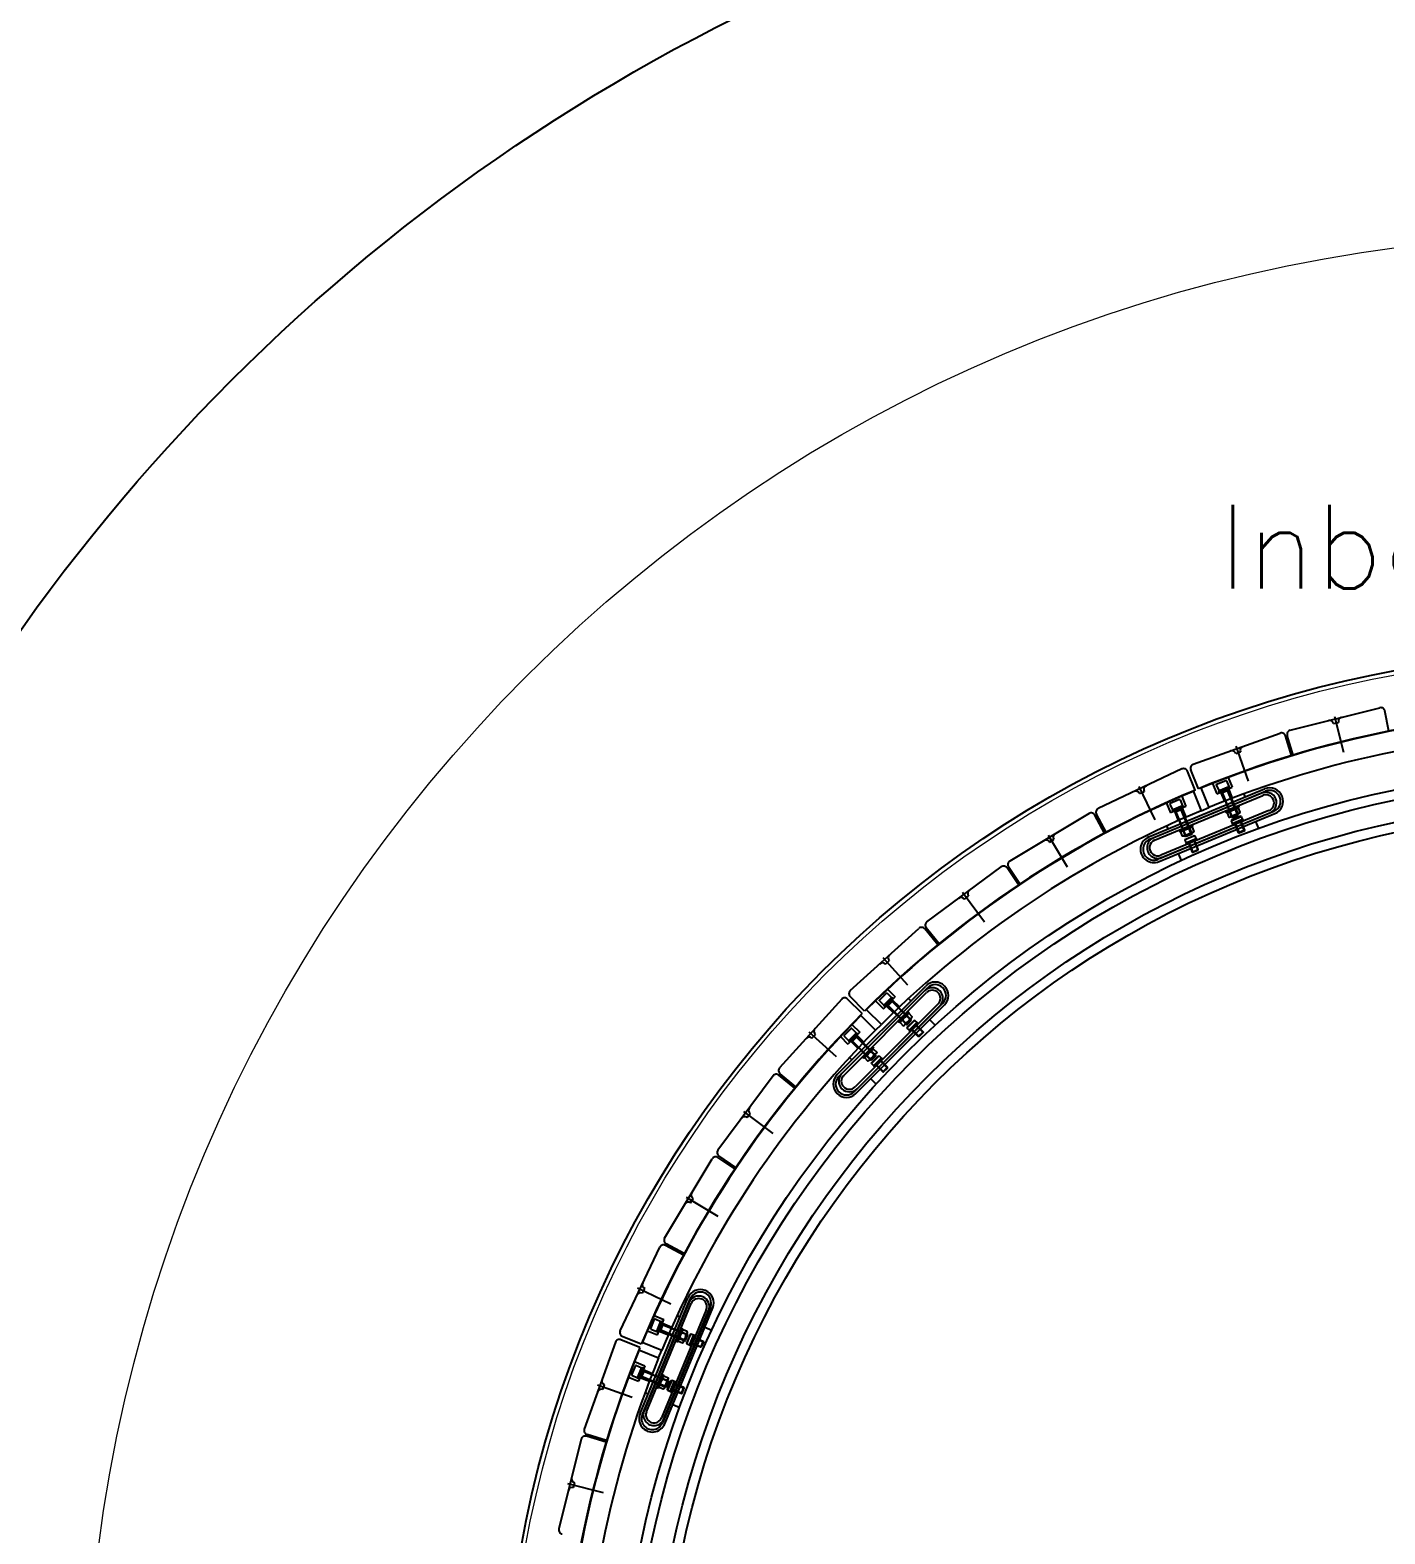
# Model space of a CAD drawing. Header units: millimetres. Extents: x -4562 to 17216, y -5211 to 6025.
# Drawn here: x -1867 to -246, y 246 to 2045 of the extents above; entities that cross this region are included whole.
import ezdxf
from ezdxf.lldxf.tags import DXFTag

# ---------------------------------------------------------------- set-up
doc = ezdxf.new("R2010")
doc.units = ezdxf.units.MM
for name, color, linetype in [('C', 1, 'CENTER'), ('D', 6, 'HIDDEN'), ('VV', 4, 'PHANTOM'), ('도면층7', 7, 'Continuous')]:
    doc.layers.add(name, color=color, linetype=linetype)
doc.styles.add('s', font='romans.shx', dxfattribs={"width": 0.75, "oblique": 10, "bigfont": 'whgtxt.shx'})
doc.styles.get("Standard").update_dxf_attribs({"font": 'txt.shx', "bigfont": 'whgtxt.shx'})
tags = doc.linetypes.add('CENTER', pattern=[50.8, 31.75, -6.35, 6.35, -6.35]).pattern_tags.tags
tags[10:11] = [DXFTag(74, 4), DXFTag(75, 0), DXFTag(340, '0'), DXFTag(46, 1.0), DXFTag(50, 0.0), DXFTag(44, 0.0), DXFTag(45, 0.0)]
tags[8:9] = [DXFTag(74, 4), DXFTag(75, 0), DXFTag(340, '0'), DXFTag(46, 1.0), DXFTag(50, 0.0), DXFTag(44, 0.0), DXFTag(45, 0.0)]
tags[6:7] = [DXFTag(74, 4), DXFTag(75, 0), DXFTag(340, '0'), DXFTag(46, 1.0), DXFTag(50, 0.0), DXFTag(44, 0.0), DXFTag(45, 0.0)]
tags[4:5] = [DXFTag(74, 4), DXFTag(75, 0), DXFTag(340, '0'), DXFTag(46, 1.0), DXFTag(50, 0.0), DXFTag(44, 0.0), DXFTag(45, 0.0)]
tags = doc.linetypes.add('HIDDEN', pattern=[3, 2, -1]).pattern_tags.tags
tags[6:7] = [DXFTag(74, 4), DXFTag(75, 0), DXFTag(340, '0'), DXFTag(46, 1.0), DXFTag(50, 0.0), DXFTag(44, 0.0), DXFTag(45, 0.0)]
tags[4:5] = [DXFTag(74, 4), DXFTag(75, 0), DXFTag(340, '0'), DXFTag(46, 1.0), DXFTag(50, 0.0), DXFTag(44, 0.0), DXFTag(45, 0.0)]
tags = doc.linetypes.add('PHANTOM', pattern=[17.5, 10, -1.5, 1.5, -1.5, 1.5, -1.5]).pattern_tags.tags
tags[14:15] = [DXFTag(74, 4), DXFTag(75, 0), DXFTag(340, '0'), DXFTag(46, 1.0), DXFTag(50, 0.0), DXFTag(44, 0.0), DXFTag(45, 0.0)]
tags[12:13] = [DXFTag(74, 4), DXFTag(75, 0), DXFTag(340, '0'), DXFTag(46, 1.0), DXFTag(50, 0.0), DXFTag(44, 0.0), DXFTag(45, 0.0)]
tags[10:11] = [DXFTag(74, 4), DXFTag(75, 0), DXFTag(340, '0'), DXFTag(46, 1.0), DXFTag(50, 0.0), DXFTag(44, 0.0), DXFTag(45, 0.0)]
tags[8:9] = [DXFTag(74, 4), DXFTag(75, 0), DXFTag(340, '0'), DXFTag(46, 1.0), DXFTag(50, 0.0), DXFTag(44, 0.0), DXFTag(45, 0.0)]
tags[6:7] = [DXFTag(74, 4), DXFTag(75, 0), DXFTag(340, '0'), DXFTag(46, 1.0), DXFTag(50, 0.0), DXFTag(44, 0.0), DXFTag(45, 0.0)]
tags[4:5] = [DXFTag(74, 4), DXFTag(75, 0), DXFTag(340, '0'), DXFTag(46, 1.0), DXFTag(50, 0.0), DXFTag(44, 0.0), DXFTag(45, 0.0)]
doc.dimstyles.new('AM_ISO$2', dxfattribs={"dimtxt": 3, "dimasz": 2.5, "dimexe": 1, "dimexo": 1, "dimgap": 1, "dimtad": 1, "dimdsep": 46, "dimtxsty": 's', "dimcen": 0, "dimclrd": 4, "dimclre": 4, "dimclrt": 3, "dimazin": 2, "dimtp": 0.1, "dimtm": 0.1, "dimtfac": 0.71, "dimtmove": 0, "dimatfit": 3, "dimfxl": 1, "dimlwd": 25, "dimlwe": 25, "dimarcsym": 0})

# ---------------------------------------------------------------- blocks, each defined once
blk = doc.blocks.new('*D153')
at = {"layer": 'D', "color": 4, "lineweight": 25}
blk.add_line((13177.5, 3545.3), (13817.5, 3782), dxfattribs=at)
blk.add_arc((3714.3, 44.7), 10737.3, 20.76691, 23.83309, dxfattribs=at)
at = {"layer": 'D', "color": 4}
for points in [[(13522.7, 4377.5), (13549.3, 4389.4), (13500.3, 4463.3)], [(13767.7, 3857), (13740.3, 3846.7), (13784.7, 3769.9)]]:
    blk.add_solid(points, dxfattribs=at)
at = {"layer": 'Defpoints', "color": 0}
for p in [(14488.2, 4909.4), (13695.3, 4003.2), (13144.6, 3533.1), (603, -1106.1), (-1447.7, -2286)]:
    blk.add_point(p, dxfattribs=at)
at = {"layer": 'D', "color": 3, "insert": (13729.5, 4152.3), "char_height": 105, "attachment_point": 5, "rotation": 292.3, "style": 's'}
blk.add_mtext('4°', dxfattribs=at)
blk = doc.blocks.new('*D154')
at = {"layer": 'D', "color": 4, "lineweight": 25}
blk.add_line((12598, 4828.1), (13199.3, 5151.9), dxfattribs=at)
blk.add_arc((3714.3, 44.7), 10737.5, 24.7669, 27.8331, dxfattribs=at)
at = {"layer": 'D', "color": 4}
for points in [[(13196.7, 5051.2), (13222.5, 5064.9), (13168.4, 5135.3)], [(13477.5, 4549.1), (13450.9, 4536.9), (13500.5, 4463.4)]]:
    blk.add_solid(points, dxfattribs=at)
at = {"layer": 'Defpoints', "color": 0}
for p in [(14488.2, 4909.4), (12567.2, 4811.5), (13395, 4689.9), (-1447.7, -2286), (-1128.2, -2562.7)]:
    blk.add_point(p, dxfattribs=at)
at = {"layer": 'D', "color": 3, "insert": (13418.8, 4841), "char_height": 105, "attachment_point": 5, "rotation": 296.3, "style": 's'}
blk.add_mtext('4°', dxfattribs=at)

msp = doc.modelspace()

# ---------------------------------------------------------------- linework, layer by layer
at = {"layer": 'C'}
for radius in [2300, 1300]:
    msp.add_circle((0, 0), radius, dxfattribs=at)
at = {"layer": 'VV', "color": 4}
for p, q in [((-359.372, 1207.664), (-251.813, 1234.581)), ((-241.112, 1206.646), (-245.91, 1230.662)), ((-475.504, 1166.832), (-371.085, 1204.116)), ((-357.709, 1177.359), (-364.828, 1200.792)), ((-355.654, 1177.982), (-362.732, 1201.426)), ((-488.843, 1161.307), (-589.042, 1113.835)), ((-472.875, 1136.01), (-482.287, 1158.62)), ((-468.907, 1137.654), (-478.24, 1160.296)), ((-528.511, 1079.954), (-389.929, 1137.357)), ((-475.507, 1134.911), (-465.749, 1111.352)), ((-466.269, 1138.738), (-456.51, 1115.179)), ((-424.842, 1114.507), (-421.099, 1116.706)), ((-421.463, 1117.584), (-420.506, 1115.274)), ((-421.099, 1116.706), (-420.87, 1116.152)), ((-413.026, 1127.79), (-414.542, 1131.45)), ((-599.833, 1108.061), (-694.922, 1051.039)), ((-581.474, 1084.444), (-593.047, 1106.027)), ((-579.58, 1085.457), (-591.115, 1107.06)), ((-516.265, 1050.39), (-377.683, 1107.793)), ((-465.753, 1111.361), (-456.514, 1115.188)), ((-436.799, 1111.232), (-435.843, 1108.922)), ((-436.436, 1110.354), (-436.206, 1109.8)), ((-436.206, 1109.8), (-432.463, 1111.999)), ((-435.843, 1108.922), (-420.506, 1115.274)), ((-422.974, 1114.252), (-433.375, 1109.944)), ((-432.463, 1111.999), (-432.233, 1111.445)), ((-432.233, 1111.445), (-428.768, 1113.53)), ((-429.376, 1105.193), (-431.419, 1110.126)), ((-420.486, 1108.247), (-430.888, 1103.939)), ((-429.932, 1099.356), (-417.921, 1104.331)), ((-429.661, 1100.009), (-429.932, 1099.356)), ((-429.932, 1099.356), (-428.592, 1096.122)), ((-418.575, 1104.601), (-429.661, 1100.009)), ((-428.982, 1103.596), (-421.591, 1106.657)), ((-428.982, 1103.596), (-428.165, 1103.257)), ((-428.823, 1096.026), (-416.351, 1101.193)), ((-428.768, 1113.53), (-428.538, 1112.976)), ((-428.538, 1112.976), (-425.072, 1115.061)), ((-428.165, 1103.257), (-421.929, 1105.84)), ((-425.69, 1095.647), (-422.224, 1097.732)), ((-425.072, 1115.061), (-424.842, 1114.507)), ((-422.442, 1108.065), (-424.485, 1112.998)), ((-422.224, 1097.732), (-421.994, 1097.178)), ((-421.994, 1097.178), (-418.528, 1099.263)), ((-421.929, 1105.84), (-421.591, 1106.657)), ((-417.921, 1104.331), (-418.575, 1104.601)), ((-418.528, 1099.263), (-418.299, 1098.708)), ((-418.299, 1098.708), (-415.916, 1100.142)), ((-417.921, 1104.331), (-416.582, 1101.097)), ((-416.351, 1101.193), (-415.394, 1098.883)), ((-400.78, 1098.225), (-397.306, 1089.838)), ((-505.414, 1089.521), (-506.93, 1093.182)), ((-492.232, 1088.271), (-491.275, 1085.961)), ((-491.869, 1087.393), (-491.639, 1086.839)), ((-491.639, 1086.839), (-487.896, 1089.038)), ((-491.275, 1085.961), (-475.939, 1092.313)), ((-488.808, 1086.983), (-478.406, 1091.291)), ((-487.896, 1089.038), (-487.666, 1088.484)), ((-487.666, 1088.484), (-484.2, 1090.569)), ((-484.809, 1082.232), (-486.852, 1087.165)), ((-486.32, 1080.978), (-475.919, 1085.286)), ((-473.354, 1081.37), (-485.365, 1076.395)), ((-485.094, 1077.048), (-474.007, 1081.64)), ((-477.024, 1083.696), (-484.415, 1080.635)), ((-483.598, 1080.296), (-484.415, 1080.635)), ((-484.2, 1090.569), (-483.971, 1090.015)), ((-483.971, 1090.015), (-480.505, 1092.1)), ((-477.362, 1082.879), (-483.598, 1080.296)), ((-480.505, 1092.1), (-480.275, 1091.546)), ((-480.275, 1091.546), (-476.532, 1093.745)), ((-477.875, 1085.104), (-479.918, 1090.037)), ((-477.024, 1083.696), (-477.362, 1082.879)), ((-476.896, 1094.623), (-475.939, 1092.313)), ((-476.532, 1093.745), (-476.303, 1093.191)), ((-474.007, 1081.64), (-473.354, 1081.37)), ((-473.354, 1081.37), (-472.015, 1078.136)), ((-428.823, 1096.026), (-427.867, 1093.717)), ((-428.381, 1094.958), (-425.919, 1096.201)), ((-425.919, 1096.201), (-425.69, 1095.647)), ((-485.365, 1076.395), (-485.094, 1077.048)), ((-485.365, 1076.395), (-484.025, 1073.161)), ((-484.256, 1073.065), (-471.784, 1078.232)), ((-484.256, 1073.065), (-483.299, 1070.756)), ((-483.814, 1071.997), (-481.352, 1073.24)), ((-481.352, 1073.24), (-481.122, 1072.686)), ((-481.122, 1072.686), (-477.656, 1074.771)), ((-477.656, 1074.771), (-477.427, 1074.217)), ((-477.427, 1074.217), (-473.961, 1076.302)), ((-473.961, 1076.302), (-473.731, 1075.747)), ((-473.731, 1075.747), (-471.348, 1077.181)), ((-471.784, 1078.232), (-470.827, 1075.922)), ((-794.169, 978.21), (-705.098, 1044.24)), ((-682.736, 1023.72), (-696.324, 1044.094)), ((-493.168, 1059.957), (-489.694, 1051.57)), ((-684.522, 1022.526), (-698.145, 1042.877)), ((-885.835, 896.045), (-803.633, 970.45)), ((-781.036, 950.849), (-796.58, 969.773)), ((-779.375, 952.21), (-794.887, 971.162)), ((-901.561, 795.495), (-795.495, 901.561)), ((-896.045, 885.835), (-970.45, 803.633)), ((-871.612, 868.575), (-888.959, 885.862)), ((-868.575, 871.612), (-885.862, 888.959)), ((-813.173, 883.883), (-815.975, 886.685)), ((-878.934, 772.868), (-772.868, 878.934)), ((-873.623, 866.552), (-855.592, 848.521)), ((-866.552, 873.623), (-848.521, 855.592)), ((-827.032, 857.721), (-815.294, 869.458)), ((-817.183, 867.57), (-825.144, 859.609)), ((-824.663, 861.433), (-822.259, 864.686)), ((-822.259, 864.686), (-821.835, 864.261)), ((-821.835, 864.261), (-819.431, 867.514)), ((-819.431, 867.514), (-819.006, 867.09)), ((-819.006, 867.09), (-816.39, 870.555)), ((-814.324, 862.057), (-818.099, 865.833)), ((-817.062, 871.226), (-815.294, 869.458)), ((-816.39, 870.555), (-815.966, 870.13)), ((-855.599, 848.528), (-848.528, 855.599)), ((-828.8, 859.488), (-827.032, 857.721)), ((-828.128, 858.817), (-827.704, 858.392)), ((-827.704, 858.392), (-825.088, 861.857)), ((-825.088, 861.857), (-824.663, 861.433)), ((-819.631, 856.75), (-823.406, 860.525)), ((-812.586, 862.974), (-820.547, 855.013)), ((-818.655, 855.425), (-812.999, 861.082)), ((-818.655, 855.425), (-817.772, 855.425)), ((-817.91, 851.144), (-808.718, 860.337)), ((-809.425, 860.337), (-817.91, 851.852)), ((-817.91, 851.852), (-817.91, 851.144)), ((-817.91, 851.144), (-815.436, 848.67)), ((-817.772, 855.425), (-812.999, 860.198)), ((-815.612, 848.493), (-806.066, 858.039)), ((-815.612, 848.493), (-813.845, 846.725)), ((-814.795, 847.675), (-812.996, 849.766)), ((-812.999, 860.198), (-812.999, 861.082)), ((-812.996, 849.766), (-812.572, 849.341)), ((-812.572, 849.341), (-810.168, 852.594)), ((-810.168, 852.594), (-809.743, 852.17)), ((-809.743, 852.17), (-807.339, 855.422)), ((-808.718, 860.337), (-809.425, 860.337)), ((-808.718, 860.337), (-806.243, 857.862)), ((-807.339, 855.422), (-806.915, 854.998)), ((-806.915, 854.998), (-805.262, 857.234)), ((-806.066, 858.039), (-804.299, 856.271)), ((-790.545, 861.256), (-784.126, 854.837)), ((-861.433, 824.663), (-858.817, 828.128)), ((-859.488, 828.8), (-857.721, 827.032)), ((-858.817, 828.128), (-858.392, 827.704)), ((-883.883, 813.173), (-886.685, 815.975)), ((-871.226, 817.062), (-869.458, 815.294)), ((-870.555, 816.39), (-870.13, 815.966)), ((-870.13, 815.966), (-867.514, 819.431)), ((-869.458, 815.294), (-857.721, 827.032)), ((-867.57, 817.183), (-859.609, 825.144)), ((-867.514, 819.431), (-867.09, 819.006)), ((-867.09, 819.006), (-864.686, 822.259)), ((-862.057, 814.324), (-865.833, 818.099)), ((-864.686, 822.259), (-864.261, 821.835)), ((-864.261, 821.835), (-861.857, 825.088)), ((-862.974, 812.586), (-855.013, 820.547)), ((-861.857, 825.088), (-861.433, 824.663)), ((-855.425, 818.655), (-861.082, 812.999)), ((-860.198, 812.999), (-861.082, 812.999)), ((-856.75, 819.631), (-860.525, 823.406)), ((-851.144, 817.91), (-860.337, 808.718)), ((-860.337, 809.425), (-851.852, 817.91)), ((-855.425, 817.772), (-860.198, 812.999)), ((-858.039, 806.066), (-848.493, 815.612)), ((-855.425, 818.655), (-855.425, 817.772)), ((-854.998, 806.915), (-852.594, 810.168)), ((-852.594, 810.168), (-852.17, 809.743)), ((-852.17, 809.743), (-849.766, 812.996)), ((-851.852, 817.91), (-851.144, 817.91)), ((-851.144, 817.91), (-848.67, 815.436)), ((-849.766, 812.996), (-849.341, 812.572)), ((-849.341, 812.572), (-847.688, 814.808)), ((-848.493, 815.612), (-846.725, 813.845)), ((-978.21, 794.169), (-1044.24, 705.098)), ((-952.21, 779.375), (-971.162, 794.887)), ((-950.849, 781.036), (-969.773, 796.58)), ((-860.337, 808.718), (-860.337, 809.425)), ((-860.337, 808.718), (-857.862, 806.243)), ((-858.039, 806.066), (-856.271, 804.299)), ((-857.221, 805.249), (-855.422, 807.339)), ((-855.422, 807.339), (-854.998, 806.915)), ((-861.256, 790.545), (-854.837, 784.126)), ((-1108.061, 599.833), (-1051.039, 694.922)), ((-1023.72, 682.736), (-1044.094, 696.324)), ((-1022.526, 684.522), (-1042.877, 698.145)), ((-1161.307, 488.843), (-1113.835, 589.042)), ((-1085.457, 579.58), (-1107.06, 591.115)), ((-1084.444, 581.474), (-1106.027, 593.047)), ((-1137.357, 389.929), (-1079.954, 528.511)), ((-1107.793, 377.683), (-1050.39, 516.265)), ((-1089.521, 505.414), (-1093.182, 506.93)), ((-1092.313, 475.939), (-1085.961, 491.275)), ((-1086.983, 488.808), (-1091.291, 478.406)), ((-1090.015, 483.971), (-1089.038, 487.896)), ((-1089.038, 487.896), (-1088.484, 487.666)), ((-1088.484, 487.666), (-1087.393, 491.869)), ((-1088.271, 492.232), (-1085.961, 491.275)), ((-1087.393, 491.869), (-1086.839, 491.639)), ((-1082.232, 484.809), (-1087.165, 486.852)), ((-1080.978, 486.32), (-1085.286, 475.919)), ((-1059.957, 493.168), (-1051.57, 489.694)), ((-1166.832, 475.504), (-1204.116, 371.085)), ((-1137.654, 468.907), (-1160.296, 478.24)), ((-1136.01, 472.875), (-1158.62, 482.287)), ((-1134.911, 475.507), (-1111.352, 465.749)), ((-1094.623, 476.896), (-1092.313, 475.939)), ((-1093.745, 476.532), (-1093.191, 476.303)), ((-1093.191, 476.303), (-1092.1, 480.505)), ((-1092.1, 480.505), (-1091.546, 480.275)), ((-1091.546, 480.275), (-1090.569, 484.2)), ((-1090.569, 484.2), (-1090.015, 483.971)), ((-1085.104, 477.875), (-1090.037, 479.918)), ((-1083.696, 477.024), (-1080.635, 484.415)), ((-1083.696, 477.024), (-1082.879, 477.362)), ((-1082.879, 477.362), (-1080.296, 483.598)), ((-1077.048, 485.094), (-1081.64, 474.007)), ((-1081.64, 474.007), (-1081.37, 473.354)), ((-1081.37, 473.354), (-1076.395, 485.365)), ((-1081.37, 473.354), (-1078.136, 472.015)), ((-1080.296, 483.598), (-1080.635, 484.415)), ((-1078.232, 471.784), (-1073.065, 484.256)), ((-1078.232, 471.784), (-1075.922, 470.827)), ((-1077.163, 471.341), (-1076.302, 473.961)), ((-1076.395, 485.365), (-1077.048, 485.094)), ((-1076.395, 485.365), (-1073.161, 484.025)), ((-1076.302, 473.961), (-1075.747, 473.731)), ((-1075.747, 473.731), (-1074.771, 477.656)), ((-1074.771, 477.656), (-1074.217, 477.427)), ((-1074.217, 477.427), (-1073.24, 481.352)), ((-1073.24, 481.352), (-1072.686, 481.122)), ((-1073.065, 484.256), (-1070.756, 483.299)), ((-1072.686, 481.122), (-1072.015, 483.821)), ((-1138.738, 466.269), (-1115.179, 456.51)), ((-1115.188, 456.514), (-1111.361, 465.753)), ((-1115.274, 420.506), (-1108.922, 435.843)), ((-1114.252, 422.974), (-1109.944, 433.375)), ((-1112.976, 428.538), (-1111.999, 432.463)), ((-1111.999, 432.463), (-1111.445, 432.233)), ((-1111.445, 432.233), (-1110.354, 436.436)), ((-1111.232, 436.799), (-1108.922, 435.843)), ((-1110.354, 436.436), (-1109.8, 436.206)), ((-1127.79, 413.026), (-1131.45, 414.542)), ((-1117.584, 421.463), (-1115.274, 420.506)), ((-1116.706, 421.099), (-1116.152, 420.87)), ((-1116.152, 420.87), (-1115.061, 425.072)), ((-1115.061, 425.072), (-1114.507, 424.842)), ((-1114.507, 424.842), (-1113.53, 428.768)), ((-1113.53, 428.768), (-1112.976, 428.538)), ((-1108.065, 422.442), (-1112.998, 424.485)), ((-1105.193, 429.376), (-1110.126, 431.419)), ((-1108.247, 420.486), (-1103.939, 430.888)), ((-1103.596, 428.982), (-1106.657, 421.591)), ((-1105.84, 421.929), (-1106.657, 421.591)), ((-1103.257, 428.165), (-1105.84, 421.929)), ((-1104.601, 418.575), (-1100.009, 429.661)), ((-1104.331, 417.921), (-1104.601, 418.575)), ((-1099.356, 429.932), (-1104.331, 417.921)), ((-1104.331, 417.921), (-1101.097, 416.582)), ((-1103.596, 428.982), (-1103.257, 428.165)), ((-1101.193, 416.351), (-1096.026, 428.823)), ((-1101.193, 416.351), (-1098.883, 415.394)), ((-1100.124, 415.909), (-1099.263, 418.528)), ((-1100.009, 429.661), (-1099.356, 429.932)), ((-1099.356, 429.932), (-1096.122, 428.592)), ((-1099.263, 418.528), (-1098.708, 418.299)), ((-1098.708, 418.299), (-1097.732, 422.224)), ((-1097.732, 422.224), (-1097.178, 421.994)), ((-1097.178, 421.994), (-1096.201, 425.919)), ((-1096.201, 425.919), (-1095.647, 425.69)), ((-1096.026, 428.823), (-1093.717, 427.867)), ((-1095.647, 425.69), (-1094.976, 428.388)), ((-1098.225, 400.78), (-1089.838, 397.306)), ((-1177.982, 355.654), (-1201.426, 362.732)), ((-1177.359, 357.709), (-1200.792, 364.828)), ((-1207.664, 359.372), (-1234.581, 251.813))]:
    msp.add_line(p, q, dxfattribs=at)
at = {"layer": 'VV', "color": 6, "linetype": 'HIDDEN'}
for p, q in [((-306.336, 1224.095), (-295.63, 1181.315)), ((-307.289, 1215.546), (-301.469, 1217.003)), ((-424.325, 1188.36), (-409.495, 1146.829)), ((-424.439, 1179.759), (-418.788, 1181.777)), ((-540.255, 1140.341), (-521.373, 1100.487)), ((-539.514, 1131.77), (-534.092, 1134.339)), ((-452.161, 1143.875), (-447.106, 1131.672)), ((-447.699, 1142.25), (-447.429, 1142.903)), ((-447.699, 1142.25), (-444.829, 1135.321)), ((-447.429, 1142.903), (-436.342, 1147.496)), ((-447.106, 1131.672), (-428.628, 1139.326)), ((-445.06, 1135.225), (-432.588, 1140.392)), ((-445.06, 1135.225), (-444.103, 1132.916)), ((-444.618, 1134.157), (-442.156, 1135.4)), ((-442.156, 1135.4), (-441.926, 1134.846)), ((-441.926, 1134.846), (-438.46, 1136.931)), ((-441.563, 1133.968), (-428.982, 1103.596)), ((-440.45, 1132.914), (-434.213, 1135.497)), ((-438.46, 1136.931), (-438.231, 1136.377)), ((-438.231, 1136.377), (-434.765, 1138.462)), ((-435.689, 1147.225), (-436.342, 1147.496)), ((-435.689, 1147.225), (-432.819, 1140.296)), ((-434.765, 1138.462), (-434.535, 1137.907)), ((-434.535, 1137.907), (-432.152, 1139.341)), ((-434.213, 1135.497), (-433.875, 1136.314)), ((-421.929, 1105.84), (-434.213, 1135.497)), ((-434.172, 1137.03), (-421.591, 1106.657)), ((-433.496, 1151.078), (-428.628, 1139.326)), ((-433.248, 1137.412), (-428.603, 1126.199)), ((-432.588, 1140.392), (-431.631, 1138.082)), ((-507.407, 1120.463), (-502.539, 1108.711)), ((-503.132, 1119.289), (-502.861, 1119.942)), ((-503.132, 1119.289), (-500.262, 1112.36)), ((-491.775, 1124.535), (-502.861, 1119.942)), ((-484.061, 1116.365), (-502.539, 1108.711)), ((-500.493, 1112.264), (-488.021, 1117.431)), ((-491.122, 1124.264), (-491.775, 1124.535)), ((-491.122, 1124.264), (-488.252, 1117.335)), ((-489.968, 1114.946), (-487.585, 1116.38)), ((-489.116, 1128.568), (-484.061, 1116.365)), ((-488.021, 1117.431), (-487.064, 1115.121)), ((-442.487, 1133.585), (-437.937, 1122.602)), ((-441.266, 1133.252), (-440.45, 1132.914)), ((-428.165, 1103.257), (-440.45, 1132.914)), ((-500.493, 1112.264), (-499.536, 1109.955)), ((-500.05, 1111.196), (-497.589, 1112.439)), ((-497.919, 1110.624), (-493.275, 1099.411)), ((-497.589, 1112.439), (-497.359, 1111.885)), ((-497.359, 1111.885), (-493.893, 1113.97)), ((-496.996, 1111.007), (-484.415, 1080.635)), ((-495.882, 1109.953), (-496.699, 1110.291)), ((-489.646, 1112.536), (-495.882, 1109.953)), ((-483.598, 1080.296), (-495.882, 1109.953)), ((-493.893, 1113.97), (-493.664, 1113.415)), ((-493.664, 1113.415), (-490.198, 1115.501)), ((-490.198, 1115.501), (-489.968, 1114.946)), ((-489.308, 1113.353), (-489.646, 1112.536)), ((-477.362, 1082.879), (-489.646, 1112.536)), ((-489.604, 1114.069), (-477.024, 1083.696)), ((-488.681, 1114.451), (-484.131, 1103.468)), ((-648.954, 1082.179), (-626.274, 1044.358)), ((-413.831, 1087.923), (-421.222, 1084.862)), ((-647.38, 1073.722), (-642.235, 1076.807)), ((-476.655, 1061.901), (-469.264, 1064.962)), ((-751.459, 1013.687), (-725.196, 978.26)), ((-749.068, 1005.424), (-744.248, 1008.997)), ((-846.791, 935.52), (-817.197, 902.824)), ((-843.605, 927.529), (-839.156, 931.556)), ((-855.484, 883.768), (-846.144, 874.429)), ((-850.74, 884.682), (-842.255, 893.167)), ((-850.74, 883.974), (-850.74, 884.682)), ((-850.74, 883.974), (-845.437, 878.671)), ((-846.144, 874.429), (-832.002, 888.571)), ((-845.614, 878.494), (-836.068, 888.04)), ((-842.573, 879.343), (-840.169, 882.596)), ((-841.548, 893.167), (-842.255, 893.167)), ((-841.548, 893.167), (-836.245, 887.864)), ((-840.997, 897.566), (-832.002, 888.571)), ((-840.47, 878.123), (-835.697, 882.896)), ((-840.169, 882.596), (-839.745, 882.171)), ((-839.745, 882.171), (-837.341, 885.424)), ((-837.341, 885.424), (-836.916, 885)), ((-836.916, 885), (-835.264, 887.236)), ((-836.245, 884.328), (-812.999, 861.082)), ((-836.068, 888.04), (-834.3, 886.273)), ((-835.697, 882.896), (-835.697, 883.78)), ((-812.999, 860.198), (-835.697, 882.896)), ((-835.538, 885.035), (-826.955, 876.453)), ((-845.614, 878.494), (-843.846, 876.727)), ((-844.796, 877.677), (-842.998, 879.767)), ((-842.998, 879.767), (-842.573, 879.343)), ((-842.609, 877.964), (-834.203, 869.558)), ((-841.902, 878.671), (-818.655, 855.425)), ((-841.354, 878.123), (-840.47, 878.123)), ((-817.772, 855.425), (-840.47, 878.123)), ((-935.52, 846.791), (-902.824, 817.197)), ((-884.682, 850.74), (-893.167, 842.255)), ((-874.429, 846.144), (-888.571, 832.002)), ((-883.974, 850.74), (-884.682, 850.74)), ((-883.974, 850.74), (-878.671, 845.437)), ((-883.768, 855.484), (-874.429, 846.144)), ((-798.661, 846.744), (-804.317, 841.087)), ((-931.556, 839.157), (-927.529, 843.605)), ((-897.566, 840.997), (-888.571, 832.002)), ((-893.167, 841.548), (-893.167, 842.255)), ((-893.167, 841.548), (-887.864, 836.245)), ((-888.04, 836.068), (-878.494, 845.614)), ((-888.04, 836.068), (-886.273, 834.3)), ((-887.223, 835.25), (-885.424, 837.341)), ((-885.424, 837.341), (-885, 836.916)), ((-885.035, 835.538), (-876.453, 826.955)), ((-885, 836.916), (-882.596, 840.169)), ((-884.328, 836.245), (-861.082, 812.999)), ((-882.896, 835.697), (-883.78, 835.697)), ((-878.123, 840.47), (-882.896, 835.697)), ((-860.198, 812.999), (-882.896, 835.697)), ((-882.596, 840.169), (-882.171, 839.745)), ((-882.171, 839.745), (-879.767, 842.998)), ((-879.767, 842.998), (-879.343, 842.573)), ((-879.343, 842.573), (-877.69, 844.81)), ((-878.671, 841.902), (-855.425, 818.655)), ((-878.494, 845.614), (-876.727, 843.846)), ((-878.123, 841.354), (-878.123, 840.47)), ((-855.425, 817.772), (-878.123, 840.47)), ((-877.964, 842.609), (-869.558, 834.203)), ((-846.744, 798.661), (-841.087, 804.317)), ((-1013.687, 751.459), (-978.26, 725.196)), ((-1008.997, 744.248), (-1005.424, 749.068)), ((-1082.179, 648.954), (-1044.358, 626.274)), ((-1076.807, 642.235), (-1073.722, 647.381)), ((-1140.341, 540.255), (-1100.487, 521.373)), ((-1134.339, 534.092), (-1131.77, 539.514)), ((-1120.463, 507.407), (-1108.711, 502.539)), ((-1128.568, 489.116), (-1116.365, 484.061)), ((-1124.535, 491.775), (-1119.942, 502.861)), ((-1124.264, 491.122), (-1124.535, 491.775)), ((-1124.264, 491.122), (-1117.335, 488.252)), ((-1119.289, 503.132), (-1119.942, 502.861)), ((-1119.289, 503.132), (-1112.36, 500.262)), ((-1117.431, 488.021), (-1112.264, 500.493)), ((-1117.431, 488.021), (-1115.121, 487.064)), ((-1116.365, 484.061), (-1108.711, 502.539)), ((-1116.362, 487.578), (-1115.501, 490.198)), ((-1115.501, 490.198), (-1114.946, 489.968)), ((-1114.946, 489.968), (-1113.97, 493.893)), ((-1114.451, 488.681), (-1103.468, 484.131)), ((-1114.069, 489.604), (-1083.696, 477.024)), ((-1113.97, 493.893), (-1113.415, 493.664)), ((-1113.415, 493.664), (-1112.439, 497.589)), ((-1113.353, 489.308), (-1112.536, 489.646)), ((-1112.536, 489.646), (-1109.953, 495.882)), ((-1082.879, 477.362), (-1112.536, 489.646)), ((-1112.439, 497.589), (-1111.885, 497.359)), ((-1112.264, 500.493), (-1109.955, 499.536)), ((-1111.885, 497.359), (-1111.213, 500.058)), ((-1111.007, 496.996), (-1080.635, 484.415)), ((-1110.624, 497.919), (-1099.411, 493.275)), ((-1109.953, 495.882), (-1110.291, 496.699)), ((-1080.296, 483.598), (-1109.953, 495.882)), ((-1061.901, 476.655), (-1064.962, 469.264)), ((-1143.875, 452.161), (-1131.672, 447.106)), ((-1151.078, 433.496), (-1139.326, 428.628)), ((-1142.903, 447.429), (-1147.496, 436.342)), ((-1147.225, 435.689), (-1147.496, 436.342)), ((-1147.225, 435.689), (-1140.296, 432.819)), ((-1142.25, 447.699), (-1142.903, 447.429)), ((-1142.25, 447.699), (-1135.321, 444.829)), ((-1140.392, 432.588), (-1135.225, 445.06)), ((-1140.392, 432.588), (-1138.082, 431.631)), ((-1131.672, 447.106), (-1139.326, 428.628)), ((-1139.323, 432.145), (-1138.462, 434.765)), ((-1138.462, 434.765), (-1137.907, 434.535)), ((-1137.907, 434.535), (-1136.931, 438.46)), ((-1137.412, 433.248), (-1126.199, 428.603)), ((-1137.03, 434.172), (-1106.657, 421.591)), ((-1136.931, 438.46), (-1136.377, 438.231)), ((-1136.377, 438.231), (-1135.4, 442.156)), ((-1135.497, 434.213), (-1136.314, 433.875)), ((-1132.914, 440.45), (-1135.497, 434.213)), ((-1105.84, 421.929), (-1135.497, 434.213)), ((-1135.4, 442.156), (-1134.846, 441.926)), ((-1135.225, 445.06), (-1132.916, 444.103)), ((-1134.846, 441.926), (-1134.174, 444.625)), ((-1133.968, 441.563), (-1103.596, 428.982)), ((-1133.585, 442.487), (-1122.602, 437.937)), ((-1133.252, 441.266), (-1132.914, 440.45)), ((-1103.257, 428.165), (-1132.914, 440.45)), ((-1188.36, 424.325), (-1146.829, 409.495)), ((-1181.776, 418.789), (-1179.759, 424.439)), ((-1087.923, 413.831), (-1084.862, 421.222)), ((-1224.095, 306.336), (-1181.315, 295.63)), ((-1217.003, 301.469), (-1215.546, 307.289))]:
    msp.add_line(p, q, dxfattribs=at)
at = {"layer": 'VV', "color": 4, "ltscale": 0.5}
for p, q in [((-527.363, 1077.183), (-388.781, 1134.585)), ((-393.324, 1132.487), (-522.667, 1078.911)), ((-521.519, 1076.14), (-392.176, 1129.715)), ((-378.831, 1110.564), (-517.413, 1053.162)), ((-384.675, 1111.607), (-514.018, 1058.032)), ((-512.87, 1055.26), (-383.527, 1108.836)), ((-899.44, 793.374), (-793.374, 899.44)), ((-796.768, 895.763), (-895.763, 796.768)), ((-893.642, 794.647), (-794.647, 893.642)), ((-774.989, 881.055), (-881.055, 774.989)), ((-780.787, 879.782), (-879.782, 780.787)), ((-877.661, 778.666), (-778.666, 877.661)), ((-1134.585, 388.781), (-1077.183, 527.363)), ((-1078.911, 522.667), (-1132.487, 393.324)), ((-1129.715, 392.176), (-1076.14, 521.519)), ((-1058.032, 514.018), (-1111.607, 384.675)), ((-1053.162, 517.413), (-1110.564, 378.831)), ((-1108.836, 383.527), (-1055.26, 512.87))]:
    msp.add_line(p, q, dxfattribs=at)
at = {"layer": 'VV', "color": 4}
for points in [[(-422.442, 1108.065, 0.30940108), (-418.975, 1109.502), (-421.018, 1114.434, 0.30940108), (-424.485, 1112.998, 0.15470054), (-431.419, 1110.126, 0.30940108), (-434.886, 1108.69), (-432.843, 1103.757, 0.30940108), (-429.376, 1105.193, 0.15470054), (-422.442, 1108.065)], [(-484.809, 1082.232, -0.30940108), (-488.276, 1080.796), (-490.319, 1085.729, -0.30940108), (-486.852, 1087.165, -0.15470054), (-479.918, 1090.037, -0.30940108), (-476.451, 1091.473), (-474.408, 1086.541, -0.30940108), (-477.875, 1085.104, -0.15470054), (-484.809, 1082.232)], [(-814.324, 862.057, 0.30940108), (-811.67, 864.711), (-815.445, 868.486, 0.30940108), (-818.099, 865.833, 0.15470054), (-823.406, 860.525, 0.30940108), (-826.06, 857.872), (-822.285, 854.097, 0.30940108), (-819.631, 856.75, 0.15470054), (-814.324, 862.057)], [(-862.057, 814.324, -0.30940108), (-864.711, 811.67), (-868.486, 815.445, -0.30940108), (-865.833, 818.099, -0.15470054), (-860.525, 823.406, -0.30940108), (-857.872, 826.06), (-854.097, 822.285, -0.30940108), (-856.75, 819.631, -0.15470054), (-862.057, 814.324)], [(-1082.232, 484.809, 0.30940108), (-1080.796, 488.276), (-1085.729, 490.319, 0.30940108), (-1087.165, 486.852, 0.15470054), (-1090.037, 479.918, 0.30940108), (-1091.473, 476.451), (-1086.541, 474.408, 0.30940108), (-1085.104, 477.875, 0.15470054), (-1082.232, 484.809)], [(-1108.065, 422.442, -0.30940108), (-1109.502, 418.975), (-1114.434, 421.018, -0.30940108), (-1112.998, 424.485, -0.15470054), (-1110.126, 431.419, -0.30940108), (-1108.69, 434.886), (-1103.757, 432.843, -0.30940108), (-1105.193, 429.376, -0.15470054), (-1108.065, 422.442)]]:
    msp.add_lwpolyline(points, format="xyb", dxfattribs=at)
at = {"layer": 'VV', "color": 6, "linetype": 'HIDDEN'}
for points in [[(-417.935, 1097.831), (-413.831, 1087.923), (-414.197, 1087.039), (-420.338, 1084.496), (-421.222, 1084.862), (-425.326, 1094.769)], [(-424.701, 1095.028), (-420.338, 1084.496)], [(-418.56, 1097.572), (-414.197, 1087.039)], [(-480.759, 1071.808), (-476.655, 1061.901), (-475.771, 1061.535), (-469.63, 1064.078), (-469.264, 1064.962), (-473.368, 1074.87)], [(-480.134, 1072.067), (-475.771, 1061.535)], [(-473.993, 1074.611), (-469.63, 1064.078)], [(-806.243, 854.326), (-798.661, 846.744), (-798.661, 845.787), (-803.361, 841.087), (-804.317, 841.087), (-811.9, 848.67)], [(-811.422, 849.148), (-803.361, 841.087)], [(-806.722, 853.848), (-798.661, 845.787)], [(-854.326, 806.243), (-846.744, 798.661), (-845.787, 798.661), (-841.087, 803.361), (-841.087, 804.317), (-848.67, 811.9)], [(-849.148, 811.422), (-841.087, 803.361)], [(-853.848, 806.722), (-845.787, 798.661)], [(-1071.808, 480.759), (-1061.901, 476.655), (-1061.535, 475.771), (-1064.078, 469.63), (-1064.962, 469.264), (-1074.87, 473.368)], [(-1074.611, 473.993), (-1064.078, 469.63)], [(-1072.067, 480.134), (-1061.535, 475.771)], [(-1097.831, 417.935), (-1087.923, 413.831), (-1087.039, 414.197), (-1084.496, 420.338), (-1084.862, 421.222), (-1094.769, 425.326)], [(-1097.572, 418.56), (-1087.039, 414.197)], [(-1095.028, 424.701), (-1084.496, 420.338)]]:
    msp.add_lwpolyline(points, dxfattribs=at)
at = {"layer": 'VV', "color": 4}
for radius in [1160, 1148, 1122, 1110]:
    msp.add_circle((0, 0), radius, dxfattribs=at)
for centre, radius, start, end in [((0, 0), 1230.5, 90.093126, 112.4), ((0, 0), 1230, 90.23291, 112.26709), ((-250.814, 1229.682), 5, 11.3, 101.528271), ((-357.945, 1202.872), 5, 106.571729, 196.8), ((0, 0), 1205, 90.237743, 112.262257), ((-369.612, 1199.338), 5, 16.9, 107.128271), ((-486.903, 1156.698), 5, 22.6, 112.828271), ((-473.617, 1162.201), 5, 112.171729, 202.4), ((0, 0), 1230.5, 112.593126, 134.9), ((0, 0), 1230, 112.73291, 134.76709), ((-383.806, 1122.575), 16, 292.5, 112.5), ((-383.806, 1122.575), 13, 292.5, 112.5), ((-388.426, 1120.661), 12.8, 292.5, 112.5), ((-388.426, 1120.661), 9.8, 292.5, 112.5), ((0, 0), 1205, 112.737743, 134.762257), ((-597.453, 1103.664), 5, 28.2, 118.428271), ((-586.705, 1109.415), 5, 117.871729, 208.1), ((-522.388, 1065.172), 16, 112.5, 292.5), ((-522.388, 1065.172), 13, 112.5, 292.5), ((-517.769, 1067.086), 12.8, 112.5, 292.5), ((-517.769, 1067.086), 9.8, 112.5, 292.5), ((-702.3, 1040.096), 5, 33.8, 124.028271), ((-692.164, 1046.868), 5, 123.471729, 213.7), ((-791.017, 974.329), 5, 129.071729, 219.3), ((-800.444, 966.599), 5, 39.4, 129.628271), ((-784.181, 890.247), 16, 315, 135), ((-784.181, 890.247), 13, 315, 135), ((-892.489, 882.32), 5, 45.1, 135.328271), ((-882.32, 892.489), 5, 134.671729, 224.9), ((-787.717, 886.712), 12.8, 315, 135), ((-787.717, 886.712), 9.8, 315, 135), ((0, 0), 1230.5, 135.093126, 157.4), ((0, 0), 1230, 135.23291, 157.26709), ((0, 0), 1205, 135.237743, 157.262257), ((-974.329, 791.017), 5, 50.7, 140.928271), ((-966.599, 800.444), 5, 140.371729, 230.6), ((-890.247, 784.181), 16, 135, 315), ((-890.247, 784.181), 13, 135, 315), ((-886.712, 787.717), 12.8, 135, 315), ((-886.712, 787.717), 9.8, 135, 315), ((-1040.096, 702.3), 5, 145.971729, 236.2), ((-1046.868, 692.164), 5, 56.3, 146.528271), ((-1103.664, 597.453), 5, 151.571729, 241.8), ((-1109.415, 586.705), 5, 61.9, 152.128271), ((-1065.172, 522.388), 16, 337.5, 157.5), ((-1067.086, 517.769), 12.8, 337.5, 157.5), ((-1065.172, 522.388), 13, 337.5, 157.5), ((-1067.086, 517.769), 9.8, 337.5, 157.5), ((-1156.698, 486.903), 5, 157.171729, 247.4), ((0, 0), 1230.5, 157.593126, 179.9), ((-1162.201, 473.617), 5, 67.6, 157.828271), ((0, 0), 1230, 157.73291, 179.76709), ((0, 0), 1205, 157.737743, 179.762257), ((-1122.575, 383.806), 16, 157.5, 337.5), ((-1122.575, 383.806), 13, 157.5, 337.5), ((-1120.661, 388.426), 12.8, 157.5, 337.5), ((-1120.661, 388.426), 9.8, 157.5, 337.5), ((-1202.872, 357.945), 5, 73.2, 163.428271), ((-1199.338, 369.612), 5, 162.871729, 253.1), ((-1229.682, 250.814), 5, 168.471729, 258.7)]:
    msp.add_arc(centre, radius, start, end, dxfattribs=at)
at = {"layer": 'VV', "color": 6, "linetype": 'HIDDEN'}
for centre, start, end in [((-312.14, 1214.333), 14.05, 104.05), ((-296.618, 1218.217), 104.05, 194.05), ((-414.08, 1183.458), 109.65, 199.65), ((-429.148, 1178.078), 19.65, 109.65), ((-544.032, 1129.63), 25.35, 115.35), ((-529.573, 1136.48), 115.35, 205.35), ((-637.947, 1079.379), 120.95, 210.95), ((-651.668, 1071.15), 30.95, 120.95), ((-740.231, 1011.975), 126.55, 216.55), ((-753.084, 1002.446), 36.55, 126.55), ((-835.449, 934.911), 132.15, 222.15), ((-847.312, 924.174), 42.15, 132.15), ((-924.174, 847.312), 137.85, 227.85), ((-934.911, 835.45), 47.85, 137.85), ((-1002.446, 753.084), 143.45, 233.45), ((-1011.975, 740.231), 53.45, 143.45), ((-1071.15, 651.669), 149.05, 239.05), ((-1079.379, 637.947), 59.05, 149.05), ((-1129.63, 544.033), 154.65, 244.65), ((-1136.48, 529.573), 64.65, 154.65), ((-1183.458, 414.08), 70.35, 160.35), ((-1178.077, 429.148), 160.35, 250.35), ((-1214.332, 312.14), 165.95, 255.95), ((-1218.217, 296.618), 75.95, 165.95)]:
    msp.add_arc(centre, 5, start, end, dxfattribs=at)
at = {"layer": '도면층7', "color": 136, "lineweight": 0}
msp.add_circle((0, 0), 2800, dxfattribs=at)
at = {"layer": '도면층7', "color": 54, "lineweight": 0}
msp.add_circle((0, 0), 1800, dxfattribs=at)
at = {"layer": '도면층7', "color": 246, "lineweight": 0}
msp.add_circle((0, 0), 1295, dxfattribs=at)

# ---------------------------------------------------------------- texts
at = {"layer": '도면층7', "lineweight": 0, "insert": (-445.103, 1477.144), "char_height": 100, "width": 3125.72477, "attachment_point": 1}
msp.add_mtext('Inboard tile', dxfattribs=at)

# ---------------------------------------------------------------- dimensions: what is measured, and where the dimension line sits
at = {"layer": 'D'}
for base, line1, line2, picture, middle in [((13395.05, 4689.92), ((-1128.187, -2562.654), (12567.164, 4811.533)), ((14488.242, 4909.376), (-1447.72, -2285.987)), '*D154', (13418.789, 4841.013)), ((13695.28, 4003.222), ((14488.242, 4909.376), (-1447.72, -2285.987)), ((603.047, -1106.134), (13144.634, 3533.14)), '*D153', (13729.503, 4152.288))]:
    dim = msp.add_angular_dim_2l(base=base, line1=line1, line2=line2, dimstyle='AM_ISO$2', override={"dimscale": 35, "dimarcsym": 1}, dxfattribs=at)
    dim.commit()
    dim.dimension.update_dxf_attribs({"geometry": picture, "text_midpoint": middle})

doc.saveas('drawing.dxf')
